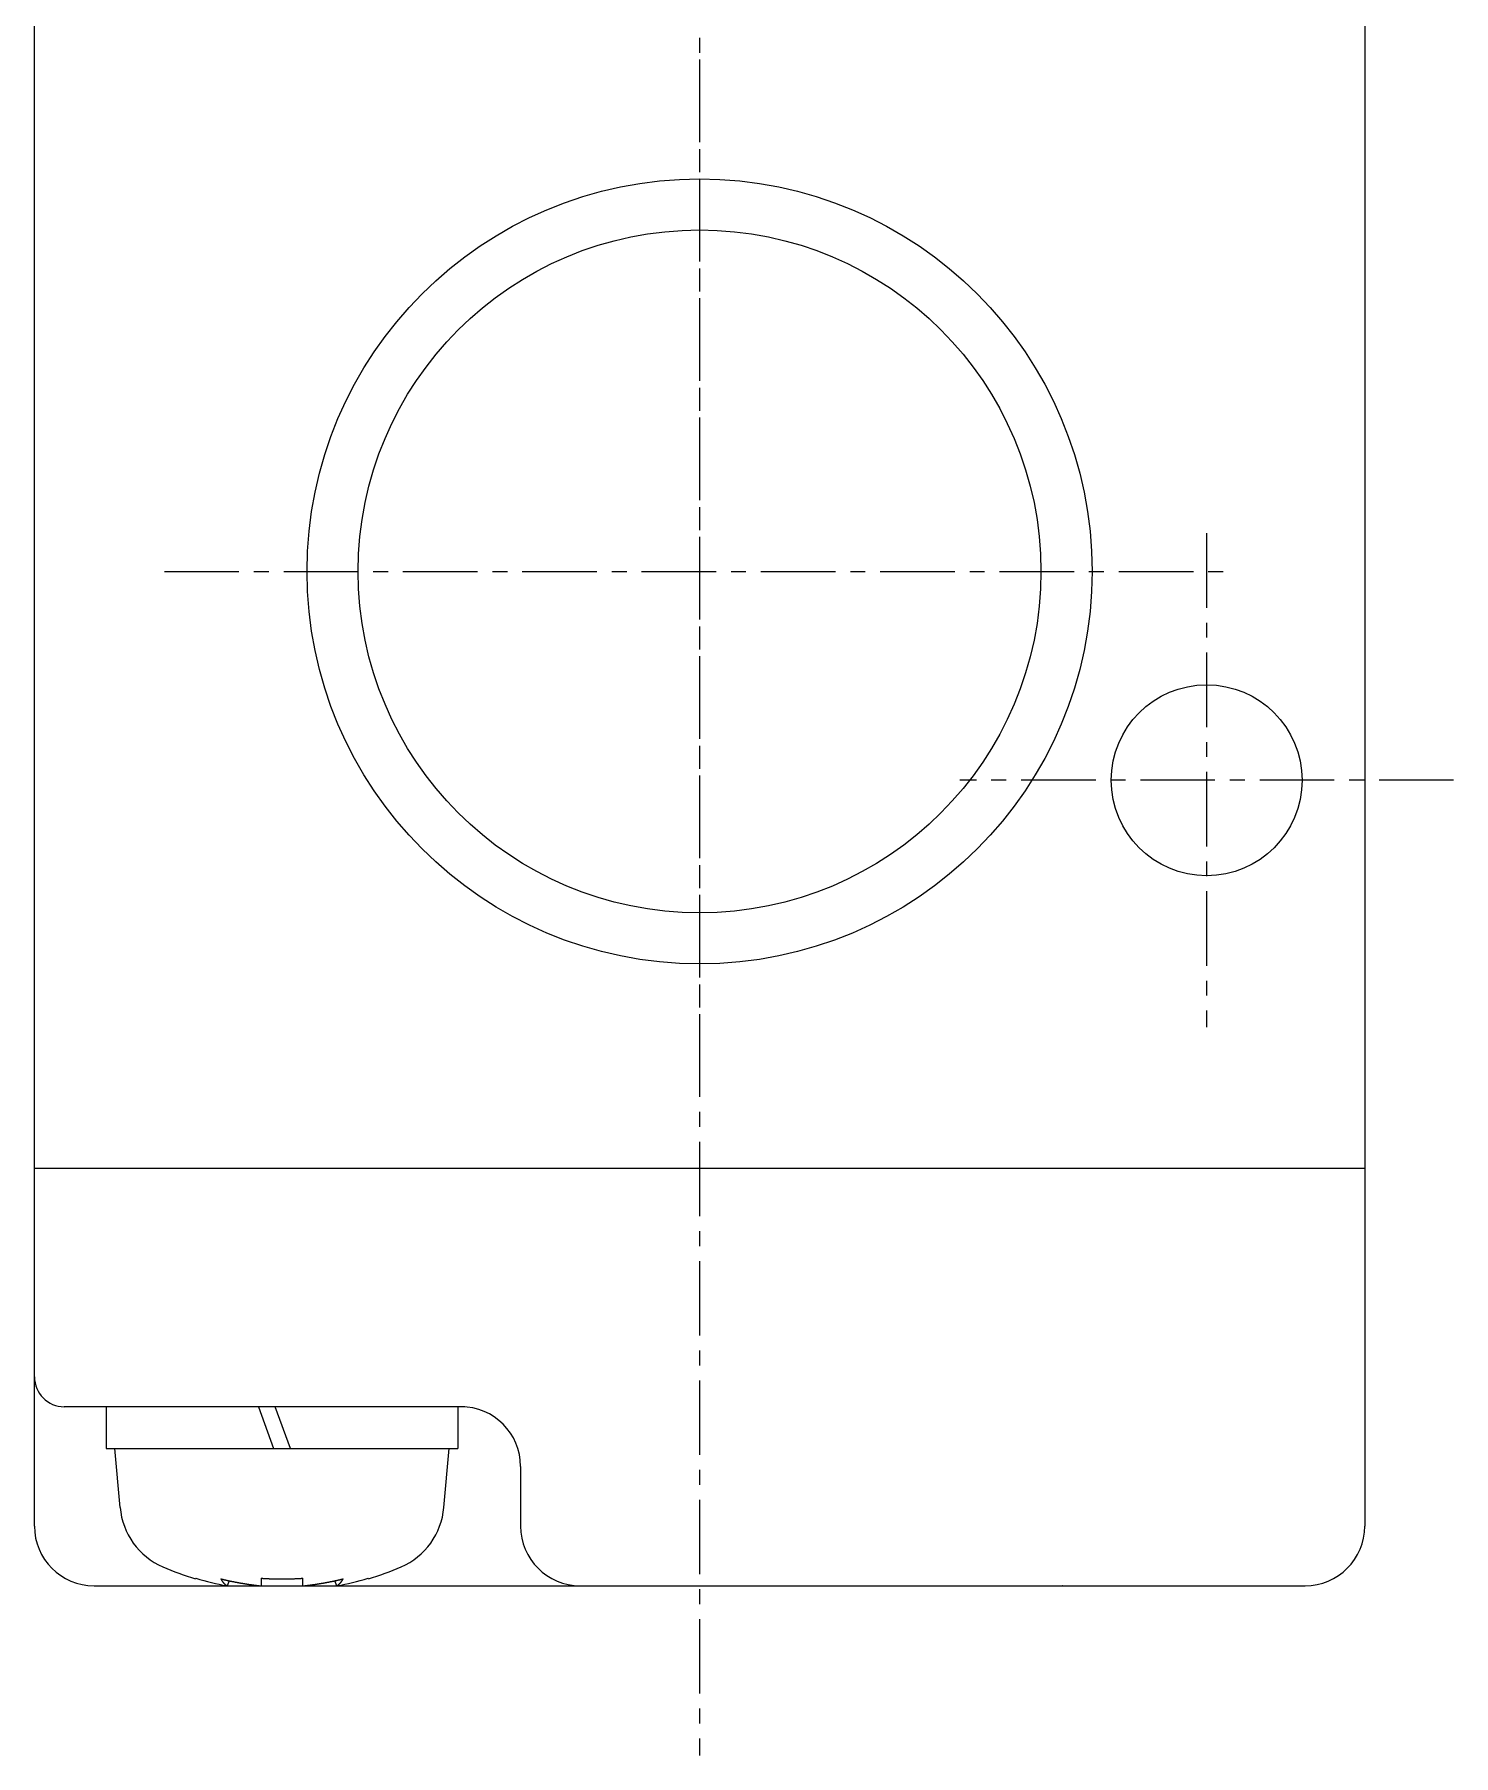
# Model space of a CAD drawing. Extents: x -37 to 246, y -173 to 93.
# Drawn here: x 215.23 to 239.02, y -127.44 to -98.6 of the extents above; entities that cross this region are included whole.
import ezdxf

# ---------------------------------------------------------------- set-up
doc = ezdxf.new("R2010")
doc.units = 0
doc.linetypes.add('CENTER', pattern=[2, 1.25, -0.25, 0.25, -0.25])
doc.layers.get('0').update_dxf_attribs({"linetype": 'CONTINUOUS'})
doc.layers.add('CENTER', color=1, linetype='CENTER')

msp = doc.modelspace()

# ---------------------------------------------------------------- linework, layer by layer
at = {"color": 7, "linetype": 'CONTINUOUS'}
for p, q in [((215.231, -123.595), (215.231, -54.595)), ((237.531, -54.595), (237.531, -123.595)), ((215.231, -117.595), (237.531, -117.595)), ((222.444, -121.595), (215.731, -121.595)), ((216.431, -121.595), (216.431, -122.295)), ((218.986, -121.595), (219.241, -122.295)), ((219.521, -122.295), (219.266, -121.595)), ((222.331, -121.595), (222.331, -122.295)), ((216.431, -122.295), (219.241, -122.295)), ((216.667, -123.284), (216.581, -122.295)), ((219.241, -122.295), (219.521, -122.295)), ((219.521, -122.295), (222.331, -122.295)), ((222.094, -123.284), (222.181, -122.295)), ((223.381, -122.595), (223.381, -123.595)), ((216.231, -124.595), (236.531, -124.595)), ((217.938, -124.47), (217.931, -124.481)), ((218.496, -124.513), (218.462, -124.598)), ((219.032, -124.47), (219.032, -124.598)), ((219.73, -124.598), (219.73, -124.47)), ((220.299, -124.598), (220.266, -124.513)), ((220.831, -124.481), (220.823, -124.47)), ((232.463, -124.595), (232.462, -124.598)), ((233.032, -124.595), (233.032, -124.598)), ((233.73, -124.598), (233.73, -124.595)), ((234.299, -124.598), (234.298, -124.595))]:
    msp.add_line(p, q, dxfattribs=at)
for points in [[(218.355, -124.481, 0), (218.361, -124.482, 0), (218.366, -124.483, 0), (218.371, -124.484, 0), (218.376, -124.486, 0), (218.382, -124.487, 0), (218.387, -124.488, 0), (218.392, -124.489, 0), (218.397, -124.491, 0), (218.403, -124.492, 0), (218.408, -124.493, 0), (218.413, -124.494, 0), (218.418, -124.495, 0), (218.424, -124.497, 0), (218.429, -124.498, 0), (218.434, -124.499, 0), (218.439, -124.5, 0), (218.445, -124.501, 0), (218.45, -124.503, 0), (218.455, -124.504, 0), (218.46, -124.505, 0), (218.466, -124.506, 0), (218.471, -124.507, 0), (218.476, -124.508, 0), (218.481, -124.509, 0), (218.487, -124.511, 0), (218.492, -124.512, 0), (218.497, -124.513, 0), (218.502, -124.514, 0), (218.508, -124.515, 0), (218.513, -124.516, 0), (218.518, -124.517, 0), (218.523, -124.518, 0), (218.529, -124.519, 0), (218.534, -124.521, 0), (218.539, -124.522, 0), (218.544, -124.523, 0), (218.55, -124.524, 0), (218.555, -124.525, 0), (218.56, -124.526, 0), (218.566, -124.527, 0), (218.571, -124.528, 0), (218.576, -124.529, 0), (218.581, -124.53, 0), (218.587, -124.531, 0), (218.592, -124.532, 0), (218.597, -124.533, 0), (218.602, -124.534, 0), (218.608, -124.535, 0), (218.613, -124.536, 0), (218.618, -124.537, 0), (218.624, -124.538, 0), (218.629, -124.539, 0), (218.634, -124.54, 0), (218.639, -124.541, 0), (218.645, -124.542, 0), (218.65, -124.543, 0), (218.655, -124.544, 0), (218.661, -124.545, 0), (218.666, -124.546, 0), (218.671, -124.547, 0), (218.676, -124.548, 0), (218.682, -124.549, 0), (218.687, -124.55, 0), (218.692, -124.551, 0), (218.698, -124.552, 0), (218.703, -124.552, 0), (218.708, -124.553, 0), (218.713, -124.554, 0), (218.719, -124.555, 0), (218.724, -124.556, 0), (218.729, -124.557, 0), (218.735, -124.558, 0), (218.74, -124.559, 0), (218.745, -124.56, 0), (218.751, -124.56, 0), (218.756, -124.561, 0), (218.761, -124.562, 0), (218.766, -124.563, 0), (218.772, -124.564, 0), (218.777, -124.565, 0), (218.782, -124.565, 0), (218.788, -124.566, 0), (218.793, -124.567, 0), (218.798, -124.568, 0), (218.803, -124.569, 0), (218.809, -124.569, 0), (218.814, -124.57, 0), (218.819, -124.571, 0), (218.825, -124.572, 0), (218.83, -124.573, 0), (218.835, -124.573, 0), (218.841, -124.574, 0), (218.846, -124.575, 0), (218.851, -124.576, 0), (218.856, -124.576, 0), (218.862, -124.577, 0), (218.867, -124.578, 0), (218.872, -124.579, 0), (218.878, -124.579, 0), (218.883, -124.58, 0), (218.888, -124.581, 0), (218.894, -124.581, 0), (218.899, -124.582, 0), (218.904, -124.583, 0), (218.91, -124.584, 0), (218.915, -124.584, 0), (218.92, -124.585, 0), (218.925, -124.586, 0), (218.931, -124.586, 0), (218.936, -124.587, 0), (218.941, -124.588, 0), (218.947, -124.588, 0), (218.952, -124.589, 0), (218.957, -124.59, 0), (218.963, -124.59, 0), (218.968, -124.591, 0), (218.973, -124.591, 0), (218.979, -124.592, 0), (218.984, -124.593, 0), (218.989, -124.593, 0), (218.994, -124.594, 0), (219, -124.595, 0), (219.005, -124.595, 0), (219.01, -124.596, 0), (219.016, -124.596, 0), (219.021, -124.597, 0), (219.026, -124.597, 0), (219.032, -124.598, 0)], [(218.355, -124.481, 0), (218.356, -124.482, 0), (218.357, -124.483, 0), (218.357, -124.484, 0), (218.358, -124.486, 0), (218.359, -124.487, 0), (218.36, -124.488, 0), (218.36, -124.489, 0), (218.361, -124.491, 0), (218.362, -124.492, 0), (218.362, -124.493, 0), (218.363, -124.494, 0), (218.364, -124.495, 0), (218.365, -124.497, 0), (218.365, -124.498, 0), (218.366, -124.499, 0), (218.367, -124.5, 0), (218.367, -124.501, 0), (218.368, -124.503, 0), (218.369, -124.504, 0), (218.37, -124.505, 0), (218.37, -124.506, 0), (218.371, -124.507, 0), (218.372, -124.508, 0), (218.373, -124.509, 0), (218.373, -124.511, 0), (218.374, -124.512, 0), (218.375, -124.513, 0), (218.376, -124.514, 0), (218.376, -124.515, 0), (218.377, -124.516, 0), (218.378, -124.517, 0), (218.379, -124.518, 0), (218.379, -124.519, 0), (218.38, -124.521, 0), (218.381, -124.522, 0), (218.382, -124.523, 0), (218.382, -124.524, 0), (218.383, -124.525, 0), (218.384, -124.526, 0), (218.385, -124.527, 0), (218.386, -124.528, 0), (218.386, -124.529, 0), (218.387, -124.53, 0), (218.388, -124.531, 0), (218.389, -124.532, 0), (218.39, -124.533, 0), (218.39, -124.534, 0), (218.391, -124.535, 0), (218.392, -124.536, 0), (218.393, -124.537, 0), (218.394, -124.538, 0), (218.394, -124.539, 0), (218.395, -124.54, 0), (218.396, -124.541, 0), (218.397, -124.542, 0), (218.398, -124.543, 0), (218.398, -124.544, 0), (218.399, -124.545, 0), (218.4, -124.546, 0), (218.401, -124.547, 0), (218.402, -124.548, 0), (218.403, -124.549, 0), (218.403, -124.55, 0), (218.404, -124.551, 0), (218.405, -124.552, 0), (218.406, -124.552, 0), (218.407, -124.553, 0), (218.408, -124.554, 0), (218.408, -124.555, 0), (218.409, -124.556, 0), (218.41, -124.557, 0), (218.411, -124.558, 0), (218.412, -124.559, 0), (218.413, -124.56, 0), (218.414, -124.56, 0), (218.414, -124.561, 0), (218.415, -124.562, 0), (218.416, -124.563, 0), (218.417, -124.564, 0), (218.418, -124.565, 0), (218.419, -124.565, 0), (218.42, -124.566, 0), (218.421, -124.567, 0), (218.421, -124.568, 0), (218.422, -124.569, 0), (218.423, -124.569, 0), (218.424, -124.57, 0), (218.425, -124.571, 0), (218.426, -124.572, 0), (218.427, -124.573, 0), (218.428, -124.573, 0), (218.429, -124.574, 0), (218.429, -124.575, 0), (218.43, -124.576, 0), (218.431, -124.576, 0), (218.432, -124.577, 0), (218.433, -124.578, 0), (218.434, -124.579, 0), (218.435, -124.579, 0), (218.436, -124.58, 0), (218.437, -124.581, 0), (218.438, -124.581, 0), (218.439, -124.582, 0), (218.44, -124.583, 0), (218.44, -124.584, 0), (218.441, -124.584, 0), (218.442, -124.585, 0), (218.443, -124.586, 0), (218.444, -124.586, 0), (218.445, -124.587, 0), (218.446, -124.588, 0), (218.447, -124.588, 0), (218.448, -124.589, 0), (218.449, -124.59, 0), (218.45, -124.59, 0), (218.451, -124.591, 0), (218.452, -124.591, 0), (218.453, -124.592, 0), (218.454, -124.593, 0), (218.455, -124.593, 0), (218.456, -124.594, 0), (218.457, -124.595, 0), (218.458, -124.595, 0), (218.459, -124.596, 0), (218.46, -124.596, 0), (218.46, -124.597, 0), (218.461, -124.597, 0), (218.462, -124.598, 0)], [(219.032, -124.47, 0), (219.037, -124.47, 0), (219.043, -124.471, 0), (219.048, -124.471, 0), (219.053, -124.471, 0), (219.059, -124.472, 0), (219.064, -124.472, 0), (219.07, -124.472, 0), (219.075, -124.473, 0), (219.081, -124.473, 0), (219.086, -124.473, 0), (219.092, -124.473, 0), (219.097, -124.474, 0), (219.102, -124.474, 0), (219.108, -124.474, 0), (219.113, -124.474, 0), (219.119, -124.475, 0), (219.124, -124.475, 0), (219.13, -124.475, 0), (219.135, -124.475, 0), (219.141, -124.476, 0), (219.146, -124.476, 0), (219.152, -124.476, 0), (219.157, -124.476, 0), (219.162, -124.476, 0), (219.168, -124.477, 0), (219.173, -124.477, 0), (219.179, -124.477, 0), (219.184, -124.477, 0), (219.19, -124.477, 0), (219.195, -124.478, 0), (219.201, -124.478, 0), (219.206, -124.478, 0), (219.212, -124.478, 0), (219.217, -124.478, 0), (219.222, -124.478, 0), (219.228, -124.479, 0), (219.233, -124.479, 0), (219.239, -124.479, 0), (219.244, -124.479, 0), (219.25, -124.479, 0), (219.255, -124.479, 0), (219.261, -124.479, 0), (219.266, -124.479, 0), (219.272, -124.48, 0), (219.277, -124.48, 0), (219.282, -124.48, 0), (219.288, -124.48, 0), (219.293, -124.48, 0), (219.299, -124.48, 0), (219.304, -124.48, 0), (219.31, -124.48, 0), (219.315, -124.48, 0), (219.321, -124.48, 0), (219.326, -124.48, 0), (219.332, -124.48, 0), (219.337, -124.48, 0), (219.342, -124.48, 0), (219.348, -124.48, 0), (219.353, -124.48, 0), (219.359, -124.481, 0), (219.364, -124.481, 0), (219.37, -124.481, 0), (219.375, -124.481, 0), (219.381, -124.481, 0), (219.386, -124.481, 0), (219.392, -124.481, 0), (219.397, -124.481, 0), (219.403, -124.481, 0), (219.408, -124.48, 0), (219.413, -124.48, 0), (219.419, -124.48, 0), (219.424, -124.48, 0), (219.43, -124.48, 0), (219.435, -124.48, 0), (219.441, -124.48, 0), (219.446, -124.48, 0), (219.452, -124.48, 0), (219.457, -124.48, 0), (219.463, -124.48, 0), (219.468, -124.48, 0), (219.473, -124.48, 0), (219.479, -124.48, 0), (219.484, -124.48, 0), (219.49, -124.48, 0), (219.495, -124.479, 0), (219.501, -124.479, 0), (219.506, -124.479, 0), (219.512, -124.479, 0), (219.517, -124.479, 0), (219.523, -124.479, 0), (219.528, -124.479, 0), (219.533, -124.479, 0), (219.539, -124.478, 0), (219.544, -124.478, 0), (219.55, -124.478, 0), (219.555, -124.478, 0), (219.561, -124.478, 0), (219.566, -124.478, 0), (219.572, -124.477, 0), (219.577, -124.477, 0), (219.583, -124.477, 0), (219.588, -124.477, 0), (219.593, -124.477, 0), (219.599, -124.476, 0), (219.604, -124.476, 0), (219.61, -124.476, 0), (219.615, -124.476, 0), (219.621, -124.476, 0), (219.626, -124.475, 0), (219.632, -124.475, 0), (219.637, -124.475, 0), (219.643, -124.475, 0), (219.648, -124.474, 0), (219.653, -124.474, 0), (219.659, -124.474, 0), (219.664, -124.474, 0), (219.67, -124.473, 0), (219.675, -124.473, 0), (219.681, -124.473, 0), (219.686, -124.473, 0), (219.692, -124.472, 0), (219.697, -124.472, 0), (219.702, -124.472, 0), (219.708, -124.471, 0), (219.713, -124.471, 0), (219.719, -124.471, 0), (219.724, -124.47, 0), (219.73, -124.47, 0)], [(219.73, -124.598, 0), (219.735, -124.597, 0), (219.74, -124.597, 0), (219.746, -124.596, 0), (219.751, -124.596, 0), (219.756, -124.595, 0), (219.762, -124.595, 0), (219.767, -124.594, 0), (219.772, -124.593, 0), (219.777, -124.593, 0), (219.783, -124.592, 0), (219.788, -124.591, 0), (219.793, -124.591, 0), (219.799, -124.59, 0), (219.804, -124.59, 0), (219.809, -124.589, 0), (219.815, -124.588, 0), (219.82, -124.588, 0), (219.825, -124.587, 0), (219.831, -124.586, 0), (219.836, -124.586, 0), (219.841, -124.585, 0), (219.847, -124.584, 0), (219.852, -124.584, 0), (219.857, -124.583, 0), (219.862, -124.582, 0), (219.868, -124.581, 0), (219.873, -124.581, 0), (219.878, -124.58, 0), (219.884, -124.579, 0), (219.889, -124.579, 0), (219.894, -124.578, 0), (219.9, -124.577, 0), (219.905, -124.576, 0), (219.91, -124.576, 0), (219.915, -124.575, 0), (219.921, -124.574, 0), (219.926, -124.573, 0), (219.931, -124.573, 0), (219.937, -124.572, 0), (219.942, -124.571, 0), (219.947, -124.57, 0), (219.953, -124.569, 0), (219.958, -124.569, 0), (219.963, -124.568, 0), (219.968, -124.567, 0), (219.974, -124.566, 0), (219.979, -124.565, 0), (219.984, -124.565, 0), (219.99, -124.564, 0), (219.995, -124.563, 0), (220, -124.562, 0), (220.006, -124.561, 0), (220.011, -124.56, 0), (220.016, -124.56, 0), (220.021, -124.559, 0), (220.027, -124.558, 0), (220.032, -124.557, 0), (220.037, -124.556, 0), (220.043, -124.555, 0), (220.048, -124.554, 0), (220.053, -124.553, 0), (220.058, -124.552, 0), (220.064, -124.552, 0), (220.069, -124.551, 0), (220.074, -124.55, 0), (220.08, -124.549, 0), (220.085, -124.548, 0), (220.09, -124.547, 0), (220.095, -124.546, 0), (220.101, -124.545, 0), (220.106, -124.544, 0), (220.111, -124.543, 0), (220.117, -124.542, 0), (220.122, -124.541, 0), (220.127, -124.54, 0), (220.132, -124.539, 0), (220.138, -124.538, 0), (220.143, -124.537, 0), (220.148, -124.536, 0), (220.154, -124.535, 0), (220.159, -124.534, 0), (220.164, -124.533, 0), (220.169, -124.532, 0), (220.175, -124.531, 0), (220.18, -124.53, 0), (220.185, -124.529, 0), (220.191, -124.528, 0), (220.196, -124.527, 0), (220.201, -124.526, 0), (220.206, -124.525, 0), (220.212, -124.524, 0), (220.217, -124.523, 0), (220.222, -124.522, 0), (220.227, -124.521, 0), (220.233, -124.519, 0), (220.238, -124.518, 0), (220.243, -124.517, 0), (220.248, -124.516, 0), (220.254, -124.515, 0), (220.259, -124.514, 0), (220.264, -124.513, 0), (220.27, -124.512, 0), (220.275, -124.511, 0), (220.28, -124.509, 0), (220.285, -124.508, 0), (220.291, -124.507, 0), (220.296, -124.506, 0), (220.301, -124.505, 0), (220.306, -124.504, 0), (220.312, -124.503, 0), (220.317, -124.501, 0), (220.322, -124.5, 0), (220.327, -124.499, 0), (220.333, -124.498, 0), (220.338, -124.497, 0), (220.343, -124.495, 0), (220.348, -124.494, 0), (220.354, -124.493, 0), (220.359, -124.492, 0), (220.364, -124.491, 0), (220.369, -124.489, 0), (220.375, -124.488, 0), (220.38, -124.487, 0), (220.385, -124.486, 0), (220.39, -124.484, 0), (220.396, -124.483, 0), (220.401, -124.482, 0), (220.406, -124.481, 0)], [(220.299, -124.598, 0), (220.3, -124.597, 0), (220.301, -124.597, 0), (220.302, -124.596, 0), (220.303, -124.596, 0), (220.304, -124.595, 0), (220.305, -124.595, 0), (220.306, -124.594, 0), (220.307, -124.593, 0), (220.308, -124.593, 0), (220.309, -124.592, 0), (220.31, -124.591, 0), (220.311, -124.591, 0), (220.311, -124.59, 0), (220.312, -124.59, 0), (220.313, -124.589, 0), (220.314, -124.588, 0), (220.315, -124.588, 0), (220.316, -124.587, 0), (220.317, -124.586, 0), (220.318, -124.586, 0), (220.319, -124.585, 0), (220.32, -124.584, 0), (220.321, -124.584, 0), (220.322, -124.583, 0), (220.323, -124.582, 0), (220.324, -124.581, 0), (220.325, -124.581, 0), (220.326, -124.58, 0), (220.326, -124.579, 0), (220.327, -124.579, 0), (220.328, -124.578, 0), (220.329, -124.577, 0), (220.33, -124.576, 0), (220.331, -124.576, 0), (220.332, -124.575, 0), (220.333, -124.574, 0), (220.334, -124.573, 0), (220.335, -124.573, 0), (220.335, -124.572, 0), (220.336, -124.571, 0), (220.337, -124.57, 0), (220.338, -124.569, 0), (220.339, -124.569, 0), (220.34, -124.568, 0), (220.341, -124.567, 0), (220.342, -124.566, 0), (220.343, -124.565, 0), (220.343, -124.565, 0), (220.344, -124.564, 0), (220.345, -124.563, 0), (220.346, -124.562, 0), (220.347, -124.561, 0), (220.348, -124.56, 0), (220.349, -124.56, 0), (220.35, -124.559, 0), (220.35, -124.558, 0), (220.351, -124.557, 0), (220.352, -124.556, 0), (220.353, -124.555, 0), (220.354, -124.554, 0), (220.355, -124.553, 0), (220.355, -124.552, 0), (220.356, -124.552, 0), (220.357, -124.551, 0), (220.358, -124.55, 0), (220.359, -124.549, 0), (220.36, -124.548, 0), (220.36, -124.547, 0), (220.361, -124.546, 0), (220.362, -124.545, 0), (220.363, -124.544, 0), (220.364, -124.543, 0), (220.365, -124.542, 0), (220.365, -124.541, 0), (220.366, -124.54, 0), (220.367, -124.539, 0), (220.368, -124.538, 0), (220.369, -124.537, 0), (220.369, -124.536, 0), (220.37, -124.535, 0), (220.371, -124.534, 0), (220.372, -124.533, 0), (220.373, -124.532, 0), (220.373, -124.531, 0), (220.374, -124.53, 0), (220.375, -124.529, 0), (220.376, -124.528, 0), (220.377, -124.527, 0), (220.377, -124.526, 0), (220.378, -124.525, 0), (220.379, -124.524, 0), (220.38, -124.523, 0), (220.38, -124.522, 0), (220.381, -124.521, 0), (220.382, -124.519, 0), (220.383, -124.518, 0), (220.384, -124.517, 0), (220.384, -124.516, 0), (220.385, -124.515, 0), (220.386, -124.514, 0), (220.387, -124.513, 0), (220.387, -124.512, 0), (220.388, -124.511, 0), (220.389, -124.509, 0), (220.39, -124.508, 0), (220.39, -124.507, 0), (220.391, -124.506, 0), (220.392, -124.505, 0), (220.392, -124.504, 0), (220.393, -124.503, 0), (220.394, -124.501, 0), (220.395, -124.5, 0), (220.395, -124.499, 0), (220.396, -124.498, 0), (220.397, -124.497, 0), (220.398, -124.495, 0), (220.398, -124.494, 0), (220.399, -124.493, 0), (220.4, -124.492, 0), (220.4, -124.491, 0), (220.401, -124.489, 0), (220.402, -124.488, 0), (220.403, -124.487, 0), (220.403, -124.486, 0), (220.404, -124.484, 0), (220.405, -124.483, 0), (220.405, -124.482, 0), (220.406, -124.481, 0)], [(232.458, -124.595, 0), (232.458, -124.595, 0), (232.458, -124.595, 0), (232.458, -124.595, 0), (232.458, -124.596, 0), (232.458, -124.596, 0), (232.458, -124.596, 0), (232.458, -124.596, 0), (232.458, -124.596, 0), (232.458, -124.596, 0), (232.458, -124.596, 0), (232.458, -124.596, 0), (232.459, -124.596, 0), (232.459, -124.596, 0), (232.459, -124.596, 0), (232.459, -124.596, 0), (232.459, -124.596, 0), (232.459, -124.596, 0), (232.459, -124.596, 0), (232.459, -124.596, 0), (232.459, -124.596, 0), (232.459, -124.596, 0), (232.459, -124.596, 0), (232.459, -124.596, 0), (232.459, -124.596, 0), (232.459, -124.596, 0), (232.459, -124.596, 0), (232.459, -124.596, 0), (232.459, -124.596, 0), (232.459, -124.596, 0), (232.459, -124.596, 0), (232.459, -124.596, 0), (232.459, -124.596, 0), (232.459, -124.596, 0), (232.459, -124.596, 0), (232.459, -124.596, 0), (232.459, -124.596, 0), (232.459, -124.596, 0), (232.459, -124.596, 0), (232.459, -124.596, 0), (232.459, -124.596, 0), (232.459, -124.596, 0), (232.46, -124.596, 0), (232.46, -124.596, 0), (232.46, -124.596, 0), (232.46, -124.596, 0), (232.46, -124.596, 0), (232.46, -124.596, 0), (232.46, -124.596, 0), (232.46, -124.596, 0), (232.46, -124.596, 0), (232.46, -124.596, 0), (232.46, -124.596, 0), (232.46, -124.597, 0), (232.46, -124.597, 0), (232.46, -124.597, 0), (232.46, -124.597, 0), (232.46, -124.597, 0), (232.46, -124.597, 0), (232.46, -124.597, 0), (232.46, -124.597, 0), (232.46, -124.597, 0), (232.46, -124.597, 0), (232.46, -124.597, 0), (232.46, -124.597, 0), (232.46, -124.597, 0), (232.46, -124.597, 0), (232.46, -124.597, 0), (232.46, -124.597, 0), (232.46, -124.597, 0), (232.46, -124.597, 0), (232.461, -124.597, 0), (232.461, -124.597, 0), (232.461, -124.597, 0), (232.461, -124.597, 0), (232.461, -124.597, 0), (232.461, -124.597, 0), (232.461, -124.597, 0), (232.461, -124.597, 0), (232.461, -124.597, 0), (232.461, -124.597, 0), (232.461, -124.597, 0), (232.461, -124.597, 0), (232.461, -124.597, 0), (232.461, -124.597, 0), (232.461, -124.597, 0), (232.461, -124.597, 0), (232.461, -124.597, 0), (232.461, -124.597, 0), (232.461, -124.597, 0), (232.461, -124.597, 0), (232.461, -124.597, 0), (232.461, -124.597, 0), (232.461, -124.597, 0), (232.461, -124.597, 0), (232.461, -124.597, 0), (232.461, -124.597, 0), (232.461, -124.597, 0), (232.461, -124.597, 0), (232.461, -124.597, 0), (232.462, -124.597, 0), (232.462, -124.597, 0), (232.462, -124.597, 0), (232.462, -124.597, 0), (232.462, -124.598, 0), (232.462, -124.598, 0), (232.462, -124.598, 0), (232.462, -124.598, 0), (232.462, -124.598, 0), (232.462, -124.598, 0), (232.462, -124.598, 0), (232.462, -124.598, 0), (232.462, -124.598, 0), (232.462, -124.598, 0), (232.462, -124.598, 0), (232.462, -124.598, 0), (232.462, -124.598, 0), (232.462, -124.598, 0), (232.462, -124.598, 0), (232.462, -124.598, 0), (232.462, -124.598, 0), (232.462, -124.598, 0), (232.462, -124.598, 0), (232.462, -124.598, 0), (232.462, -124.598, 0), (232.462, -124.598, 0), (232.462, -124.598, 0), (232.462, -124.598, 0), (232.462, -124.598, 0)], [(233.008, -124.595, 0), (233.008, -124.595, 0), (233.008, -124.595, 0), (233.009, -124.595, 0), (233.009, -124.596, 0), (233.009, -124.596, 0), (233.009, -124.596, 0), (233.009, -124.596, 0), (233.009, -124.596, 0), (233.01, -124.596, 0), (233.01, -124.596, 0), (233.01, -124.596, 0), (233.01, -124.596, 0), (233.01, -124.596, 0), (233.011, -124.596, 0), (233.011, -124.596, 0), (233.011, -124.596, 0), (233.011, -124.596, 0), (233.011, -124.596, 0), (233.012, -124.596, 0), (233.012, -124.596, 0), (233.012, -124.596, 0), (233.012, -124.596, 0), (233.012, -124.596, 0), (233.012, -124.596, 0), (233.013, -124.596, 0), (233.013, -124.596, 0), (233.013, -124.596, 0), (233.013, -124.596, 0), (233.013, -124.596, 0), (233.014, -124.596, 0), (233.014, -124.596, 0), (233.014, -124.596, 0), (233.014, -124.596, 0), (233.014, -124.596, 0), (233.014, -124.596, 0), (233.015, -124.596, 0), (233.015, -124.596, 0), (233.015, -124.596, 0), (233.015, -124.596, 0), (233.015, -124.596, 0), (233.016, -124.596, 0), (233.016, -124.596, 0), (233.016, -124.596, 0), (233.016, -124.596, 0), (233.016, -124.596, 0), (233.017, -124.596, 0), (233.017, -124.596, 0), (233.017, -124.596, 0), (233.017, -124.596, 0), (233.017, -124.596, 0), (233.017, -124.596, 0), (233.018, -124.596, 0), (233.018, -124.597, 0), (233.018, -124.597, 0), (233.018, -124.597, 0), (233.018, -124.597, 0), (233.019, -124.597, 0), (233.019, -124.597, 0), (233.019, -124.597, 0), (233.019, -124.597, 0), (233.019, -124.597, 0), (233.019, -124.597, 0), (233.02, -124.597, 0), (233.02, -124.597, 0), (233.02, -124.597, 0), (233.02, -124.597, 0), (233.02, -124.597, 0), (233.021, -124.597, 0), (233.021, -124.597, 0), (233.021, -124.597, 0), (233.021, -124.597, 0), (233.021, -124.597, 0), (233.022, -124.597, 0), (233.022, -124.597, 0), (233.022, -124.597, 0), (233.022, -124.597, 0), (233.022, -124.597, 0), (233.022, -124.597, 0), (233.023, -124.597, 0), (233.023, -124.597, 0), (233.023, -124.597, 0), (233.023, -124.597, 0), (233.023, -124.597, 0), (233.024, -124.597, 0), (233.024, -124.597, 0), (233.024, -124.597, 0), (233.024, -124.597, 0), (233.024, -124.597, 0), (233.024, -124.597, 0), (233.025, -124.597, 0), (233.025, -124.597, 0), (233.025, -124.597, 0), (233.025, -124.597, 0), (233.025, -124.597, 0), (233.026, -124.597, 0), (233.026, -124.597, 0), (233.026, -124.597, 0), (233.026, -124.597, 0), (233.026, -124.597, 0), (233.027, -124.597, 0), (233.027, -124.597, 0), (233.027, -124.597, 0), (233.027, -124.597, 0), (233.027, -124.598, 0), (233.027, -124.598, 0), (233.028, -124.598, 0), (233.028, -124.598, 0), (233.028, -124.598, 0), (233.028, -124.598, 0), (233.028, -124.598, 0), (233.029, -124.598, 0), (233.029, -124.598, 0), (233.029, -124.598, 0), (233.029, -124.598, 0), (233.029, -124.598, 0), (233.029, -124.598, 0), (233.03, -124.598, 0), (233.03, -124.598, 0), (233.03, -124.598, 0), (233.03, -124.598, 0), (233.03, -124.598, 0), (233.031, -124.598, 0), (233.031, -124.598, 0), (233.031, -124.598, 0), (233.031, -124.598, 0), (233.031, -124.598, 0), (233.031, -124.598, 0), (233.032, -124.598, 0)], [(233.73, -124.598, 0), (233.73, -124.598, 0), (233.73, -124.598, 0), (233.73, -124.598, 0), (233.73, -124.598, 0), (233.731, -124.598, 0), (233.731, -124.598, 0), (233.731, -124.598, 0), (233.731, -124.598, 0), (233.731, -124.598, 0), (233.732, -124.598, 0), (233.732, -124.598, 0), (233.732, -124.598, 0), (233.732, -124.598, 0), (233.732, -124.598, 0), (233.732, -124.598, 0), (233.733, -124.598, 0), (233.733, -124.598, 0), (233.733, -124.598, 0), (233.733, -124.598, 0), (233.733, -124.598, 0), (233.734, -124.598, 0), (233.734, -124.598, 0), (233.734, -124.598, 0), (233.734, -124.598, 0), (233.734, -124.597, 0), (233.734, -124.597, 0), (233.735, -124.597, 0), (233.735, -124.597, 0), (233.735, -124.597, 0), (233.735, -124.597, 0), (233.735, -124.597, 0), (233.736, -124.597, 0), (233.736, -124.597, 0), (233.736, -124.597, 0), (233.736, -124.597, 0), (233.736, -124.597, 0), (233.737, -124.597, 0), (233.737, -124.597, 0), (233.737, -124.597, 0), (233.737, -124.597, 0), (233.737, -124.597, 0), (233.737, -124.597, 0), (233.738, -124.597, 0), (233.738, -124.597, 0), (233.738, -124.597, 0), (233.738, -124.597, 0), (233.738, -124.597, 0), (233.739, -124.597, 0), (233.739, -124.597, 0), (233.739, -124.597, 0), (233.739, -124.597, 0), (233.739, -124.597, 0), (233.739, -124.597, 0), (233.74, -124.597, 0), (233.74, -124.597, 0), (233.74, -124.597, 0), (233.74, -124.597, 0), (233.74, -124.597, 0), (233.741, -124.597, 0), (233.741, -124.597, 0), (233.741, -124.597, 0), (233.741, -124.597, 0), (233.741, -124.597, 0), (233.742, -124.597, 0), (233.742, -124.597, 0), (233.742, -124.597, 0), (233.742, -124.597, 0), (233.742, -124.597, 0), (233.742, -124.597, 0), (233.743, -124.597, 0), (233.743, -124.597, 0), (233.743, -124.597, 0), (233.743, -124.597, 0), (233.743, -124.597, 0), (233.744, -124.597, 0), (233.744, -124.596, 0), (233.744, -124.596, 0), (233.744, -124.596, 0), (233.744, -124.596, 0), (233.744, -124.596, 0), (233.745, -124.596, 0), (233.745, -124.596, 0), (233.745, -124.596, 0), (233.745, -124.596, 0), (233.745, -124.596, 0), (233.746, -124.596, 0), (233.746, -124.596, 0), (233.746, -124.596, 0), (233.746, -124.596, 0), (233.746, -124.596, 0), (233.746, -124.596, 0), (233.747, -124.596, 0), (233.747, -124.596, 0), (233.747, -124.596, 0), (233.747, -124.596, 0), (233.747, -124.596, 0), (233.748, -124.596, 0), (233.748, -124.596, 0), (233.748, -124.596, 0), (233.748, -124.596, 0), (233.748, -124.596, 0), (233.749, -124.596, 0), (233.749, -124.596, 0), (233.749, -124.596, 0), (233.749, -124.596, 0), (233.749, -124.596, 0), (233.749, -124.596, 0), (233.75, -124.596, 0), (233.75, -124.596, 0), (233.75, -124.596, 0), (233.75, -124.596, 0), (233.75, -124.596, 0), (233.751, -124.596, 0), (233.751, -124.596, 0), (233.751, -124.596, 0), (233.751, -124.596, 0), (233.751, -124.596, 0), (233.751, -124.596, 0), (233.752, -124.596, 0), (233.752, -124.596, 0), (233.752, -124.596, 0), (233.752, -124.596, 0), (233.752, -124.596, 0), (233.753, -124.596, 0), (233.753, -124.595, 0), (233.753, -124.595, 0), (233.753, -124.595, 0), (233.753, -124.595, 0)], [(234.299, -124.598, 0), (234.299, -124.598, 0), (234.299, -124.598, 0), (234.299, -124.598, 0), (234.299, -124.598, 0), (234.299, -124.598, 0), (234.299, -124.598, 0), (234.299, -124.598, 0), (234.299, -124.598, 0), (234.299, -124.598, 0), (234.299, -124.598, 0), (234.299, -124.598, 0), (234.299, -124.598, 0), (234.299, -124.598, 0), (234.299, -124.598, 0), (234.299, -124.598, 0), (234.299, -124.598, 0), (234.3, -124.598, 0), (234.3, -124.598, 0), (234.3, -124.598, 0), (234.3, -124.598, 0), (234.3, -124.598, 0), (234.3, -124.598, 0), (234.3, -124.597, 0), (234.3, -124.597, 0), (234.3, -124.597, 0), (234.3, -124.597, 0), (234.3, -124.597, 0), (234.3, -124.597, 0), (234.3, -124.597, 0), (234.3, -124.597, 0), (234.3, -124.597, 0), (234.3, -124.597, 0), (234.3, -124.597, 0), (234.3, -124.597, 0), (234.3, -124.597, 0), (234.3, -124.597, 0), (234.3, -124.597, 0), (234.3, -124.597, 0), (234.3, -124.597, 0), (234.3, -124.597, 0), (234.3, -124.597, 0), (234.3, -124.597, 0), (234.3, -124.597, 0), (234.301, -124.597, 0), (234.301, -124.597, 0), (234.301, -124.597, 0), (234.301, -124.597, 0), (234.301, -124.597, 0), (234.301, -124.597, 0), (234.301, -124.597, 0), (234.301, -124.597, 0), (234.301, -124.597, 0), (234.301, -124.597, 0), (234.301, -124.597, 0), (234.301, -124.597, 0), (234.301, -124.597, 0), (234.301, -124.597, 0), (234.301, -124.597, 0), (234.301, -124.597, 0), (234.301, -124.597, 0), (234.301, -124.597, 0), (234.301, -124.597, 0), (234.301, -124.597, 0), (234.301, -124.597, 0), (234.301, -124.597, 0), (234.301, -124.597, 0), (234.301, -124.597, 0), (234.301, -124.597, 0), (234.301, -124.597, 0), (234.301, -124.596, 0), (234.301, -124.596, 0), (234.302, -124.596, 0), (234.302, -124.596, 0), (234.302, -124.596, 0), (234.302, -124.596, 0), (234.302, -124.596, 0), (234.302, -124.596, 0), (234.302, -124.596, 0), (234.302, -124.596, 0), (234.302, -124.596, 0), (234.302, -124.596, 0), (234.302, -124.596, 0), (234.302, -124.596, 0), (234.302, -124.596, 0), (234.302, -124.596, 0), (234.302, -124.596, 0), (234.302, -124.596, 0), (234.302, -124.596, 0), (234.302, -124.596, 0), (234.302, -124.596, 0), (234.302, -124.596, 0), (234.302, -124.596, 0), (234.302, -124.596, 0), (234.302, -124.596, 0), (234.302, -124.596, 0), (234.302, -124.596, 0), (234.302, -124.596, 0), (234.302, -124.596, 0), (234.303, -124.596, 0), (234.303, -124.596, 0), (234.303, -124.596, 0), (234.303, -124.596, 0), (234.303, -124.596, 0), (234.303, -124.596, 0), (234.303, -124.596, 0), (234.303, -124.596, 0), (234.303, -124.596, 0), (234.303, -124.596, 0), (234.303, -124.596, 0), (234.303, -124.596, 0), (234.303, -124.596, 0), (234.303, -124.596, 0), (234.303, -124.596, 0), (234.303, -124.596, 0), (234.303, -124.596, 0), (234.303, -124.596, 0), (234.303, -124.595, 0), (234.303, -124.595, 0), (234.303, -124.595, 0), (234.303, -124.595, 0), (234.303, -124.595, 0), (234.303, -124.595, 0), (234.303, -124.595, 0), (234.303, -124.595, 0), (234.303, -124.595, 0), (234.303, -124.595, 0), (234.304, -124.595, 0), (234.304, -124.595, 0)]]:
    msp.add_polyline3d(points, dxfattribs=at)
at = {"color": 3, "linetype": 'CONTINUOUS'}
msp.add_circle((226.381, -107.595), 6.579, dxfattribs=at)
at = {"color": 7, "linetype": 'CONTINUOUS'}
for centre, radius in [((226.381, -107.595), 5.723), ((234.881, -111.095), 1.6)]:
    msp.add_circle(centre, radius, dxfattribs=at)
for centre, radius, start, end in [((215.731, -121.095), 0.5, 180, 270), ((222.381, -122.595), 1, 0, 90), ((217.863, -123.179), 1.2, 185, 246.4529), ((220.899, -123.179), 1.2, 293.5471, 355), ((216.231, -123.595), 1, 180, 270), ((224.381, -123.595), 1, 180, 270), ((236.531, -123.595), 1, 270, 0), ((219.381, -119.695), 5, 246.4529, 253.142), ((219.381, -119.695), 5, 286.858, 293.5471), ((219.381, -119.695), 4.988, 253.1891, 259.3918), ((219.381, -119.695), 4.988, 280.6082, 286.8109), ((233.381, -119.695), 4.988, 259.2333, 259.3918), ((233.381, -119.695), 4.988, 280.6082, 280.7667)]:
    msp.add_arc(centre, radius, start, end, dxfattribs=at)
at = {"layer": 'CENTER', "color": 1, "linetype": 'CENTER'}
for p, q in [((226.381, 10.846), (226.381, -127.442)), ((226.381, -99.017), (226.381, -116.174)), ((234.881, -106.955), (234.881, -115.235)), ((217.409, -107.595), (235.352, -107.595)), ((239.021, -111.095), (230.741, -111.095))]:
    msp.add_line(p, q, dxfattribs=at)

doc.saveas('drawing.dxf')
